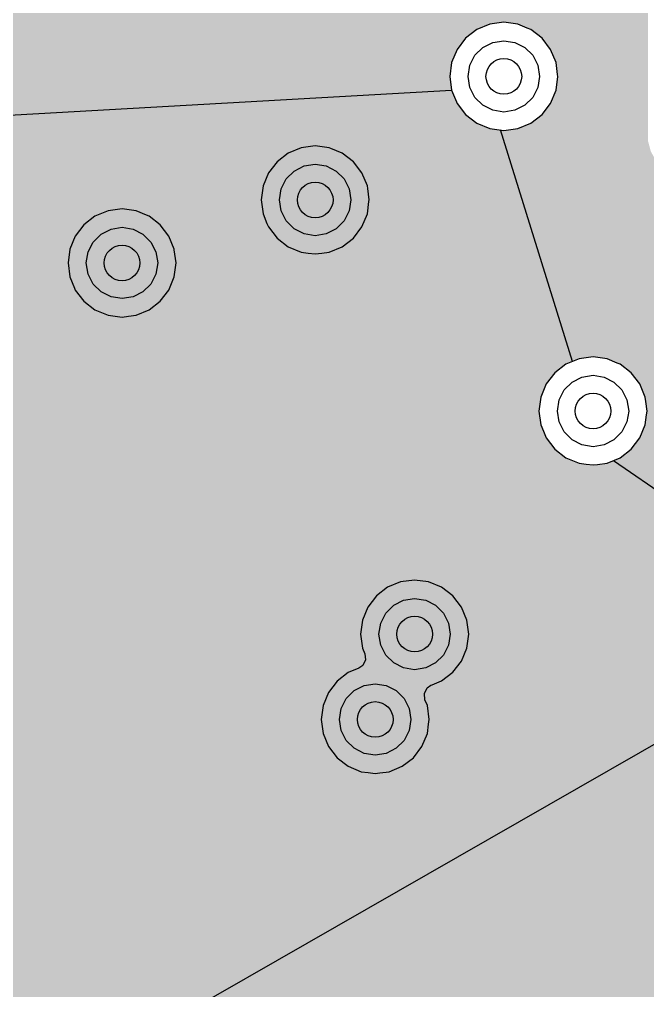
# Model space of a CAD drawing. Header units: millimetres. Extents: x -3894 to -3474, y -291 to 6.
# Drawn here: x -3789.21 to -3782.17, y -217.04 to -206.16 of the extents above; entities that cross this region are included whole.
import ezdxf

# ---------------------------------------------------------------- set-up
doc = ezdxf.new("R2010")
doc.units = ezdxf.units.MM
doc.layers.add('BLACK', color=7, linetype='Continuous')

msp = doc.modelspace()

# ---------------------------------------------------------------- hatches: boundary and pattern name
h = msp.add_hatch(color=256)
h.dxf.hatch_style = 1
h.paths.add_polyline_path([(-3775.597, -207.474), (-3775.597, -207.469), (-3775.579, -206.375), (-3775.579, -206.371), (-3775.599, -205.236), (-3775.599, -205.232), (-3775.658, -204.098), (-3775.658, -204.094), (-3775.756, -202.963), (-3775.756, -202.959), (-3775.893, -201.832), (-3775.894, -201.828), (-3776.069, -200.707), (-3776.07, -200.703), (-3776.284, -199.588), (-3776.285, -199.584), (-3776.537, -198.478), (-3776.539, -198.474), (-3776.829, -197.376), (-3776.83, -197.372), (-3776.932, -197.035), (-3777.159, -196.286), (-3777.16, -196.282), (-3777.343, -195.745), (-3782.65, -199.465), (-3781.343, -200.773), (-3780.045, -202.07), (-3780.039, -202.076), (-3779.975, -202.105), (-3779.906, -202.095), (-3779.853, -202.05), (-3779.834, -201.983), (-3779.834, -201.2), (-3779.822, -201.141), (-3779.778, -201.075), (-3779.711, -201.031), (-3779.653, -201.019), (-3779.653, -201.019), (-3778.613, -201.019), (-3778.613, -201.019), (-3778.555, -201.031), (-3778.555, -201.031), (-3778.488, -201.075), (-3778.444, -201.141), (-3778.444, -201.141), (-3778.433, -201.2), (-3778.433, -201.2), (-3778.433, -202.239), (-3778.433, -202.239), (-3778.444, -202.298), (-3778.488, -202.364), (-3778.538, -202.397), (-3778.575, -202.437), (-3778.593, -202.504), (-3778.571, -202.571), (-3778.508, -202.662), (-3778.448, -202.821), (-3778.427, -202.99), (-3778.448, -203.158), (-3778.508, -203.317), (-3778.605, -203.457), (-3778.689, -203.532), (-3778.725, -203.588), (-3778.726, -203.658), (-3778.689, -203.717), (-3778.605, -203.792), (-3778.508, -203.932), (-3778.448, -204.091), (-3778.427, -204.26), (-3778.448, -204.428), (-3778.508, -204.587), (-3778.605, -204.727), (-3778.689, -204.802), (-3778.725, -204.858), (-3778.726, -204.928), (-3778.689, -204.987), (-3778.605, -205.062), (-3778.556, -205.132), (-3778.508, -205.202), (-3778.451, -205.354), (-3778.448, -205.361), (-3778.427, -205.53), (-3778.448, -205.698), (-3778.508, -205.857), (-3778.605, -205.997), (-3778.689, -206.072), (-3778.725, -206.128), (-3778.726, -206.198), (-3778.689, -206.257), (-3778.605, -206.332), (-3778.558, -206.399), (-3778.531, -206.439), (-3778.508, -206.472), (-3778.487, -206.527), (-3778.451, -206.624), (-3778.448, -206.631), (-3778.427, -206.8), (-3778.448, -206.968), (-3778.508, -207.127), (-3778.605, -207.267), (-3778.689, -207.342), (-3778.725, -207.398), (-3778.726, -207.468), (-3778.689, -207.527), (-3778.605, -207.602), (-3778.565, -207.659), (-3778.515, -207.732), (-3778.508, -207.742), (-3778.47, -207.843), (-3778.451, -207.894), (-3778.448, -207.901), (-3778.427, -208.07), (-3778.448, -208.238), (-3778.508, -208.397), (-3778.605, -208.537), (-3778.689, -208.612), (-3778.725, -208.668), (-3778.726, -208.738), (-3778.689, -208.797), (-3778.605, -208.872), (-3778.572, -208.92), (-3778.531, -208.979), (-3778.508, -209.012), (-3778.448, -209.171), (-3778.427, -209.34), (-3778.448, -209.508), (-3778.508, -209.667), (-3778.605, -209.807), (-3778.689, -209.882), (-3778.725, -209.938), (-3778.726, -210.008), (-3778.689, -210.067), (-3778.605, -210.142), (-3778.508, -210.282), (-3778.448, -210.441), (-3778.427, -210.61), (-3778.448, -210.778), (-3778.508, -210.937), (-3778.605, -211.077), (-3778.689, -211.152), (-3778.725, -211.208), (-3778.726, -211.278), (-3778.689, -211.337), (-3778.605, -211.412), (-3778.508, -211.552), (-3778.448, -211.711), (-3778.427, -211.88), (-3778.448, -212.048), (-3778.508, -212.207), (-3778.605, -212.347), (-3778.689, -212.422), (-3778.725, -212.478), (-3778.726, -212.548), (-3778.689, -212.607), (-3778.605, -212.682), (-3778.508, -212.822), (-3778.482, -212.892), (-3778.458, -212.955), (-3778.448, -212.981), (-3778.427, -213.15), (-3778.448, -213.318), (-3778.508, -213.477), (-3778.605, -213.617), (-3778.732, -213.73), (-3778.883, -213.809), (-3779.048, -213.85), (-3779.218, -213.85), (-3779.383, -213.809), (-3779.534, -213.73), (-3779.569, -213.699), (-3779.661, -213.617), (-3779.755, -213.481), (-3779.758, -213.477), (-3779.818, -213.318), (-3779.839, -213.15), (-3779.818, -212.981), (-3789.535, -218.546), (-3789.595, -218.692), (-3789.691, -218.817), (-3789.817, -218.914), (-3789.963, -218.974), (-3790.067, -218.988), (-3790.12, -218.995), (-3778.622, -220.215), (-3778.18, -219.213), (-3778.178, -219.209), (-3777.769, -218.194), (-3777.768, -218.19), (-3777.393, -217.162), (-3777.391, -217.158), (-3777.051, -216.117), (-3777.049, -216.114), (-3776.744, -215.062), (-3776.743, -215.058), (-3776.472, -213.998), (-3776.471, -213.994), (-3776.236, -212.924), (-3776.235, -212.92), (-3776.036, -211.844), (-3776.035, -211.84), (-3775.872, -210.757), (-3775.871, -210.753), (-3775.744, -209.666), (-3775.743, -209.662), (-3775.652, -208.571), (-3775.652, -208.567)])
h = msp.add_hatch(color=256)
h.dxf.hatch_style = 1
h.paths.add_polyline_path([(-3782.161, -201.28), (-3782.164, -201.254), (-3782.197, -201.192), (-3784.381, -199.009), (-3784.402, -198.992), (-3784.469, -198.972), (-3794.131, -198.972), (-3797.153, -198.972), (-3797.162, -198.973), (-3797.227, -198.997), (-3797.269, -199.053), (-3797.274, -199.123), (-3797.241, -199.184), (-3795.825, -200.6), (-3795.126, -201.299), (-3794.463, -201.962), (-3794.442, -201.978), (-3794.375, -201.998), (-3793.418, -201.998), (-3793.365, -202.012), (-3793.327, -202.022), (-3793.315, -202.026), (-3793.303, -202.029), (-3793.267, -202.05), (-3793.2, -202.088), (-3792.402, -202.886), (-3790.242, -205.047), (-3790.029, -205.26), (-3789.998, -205.313), (-3789.969, -205.363), (-3789.939, -205.477), (-3789.939, -205.477), (-3789.939, -206.739), (-3789.938, -206.749), (-3789.919, -206.799), (-3789.913, -206.815), (-3789.865, -206.878), (-3789.804, -207.024), (-3789.804, -207.024), (-3789.784, -207.179), (-3789.783, -207.181), (-3789.794, -207.259), (-3784.364, -206.955), (-3784.385, -206.799), (-3784.364, -206.642), (-3784.364, -206.642), (-3784.304, -206.496), (-3784.207, -206.37), (-3784.082, -206.274), (-3783.936, -206.214), (-3783.936, -206.214), (-3783.779, -206.193), (-3783.622, -206.214), (-3783.622, -206.214), (-3783.516, -206.257), (-3783.476, -206.274), (-3783.351, -206.37), (-3783.255, -206.496), (-3783.194, -206.642), (-3783.176, -206.779), (-3783.173, -206.799), (-3783.194, -206.955), (-3783.255, -207.101), (-3783.351, -207.227), (-3783.476, -207.323), (-3783.622, -207.384), (-3783.727, -207.397), (-3783.779, -207.404), (-3783.818, -207.399), (-3783.009, -209.994), (-3782.936, -209.964), (-3782.936, -209.964), (-3782.779, -209.943), (-3782.622, -209.964), (-3782.622, -209.964), (-3782.508, -210.011), (-3782.476, -210.024), (-3782.351, -210.12), (-3782.255, -210.246), (-3782.194, -210.392), (-3782.188, -210.441), (-3782.173, -210.549), (-3782.179, -210.592), (-3782.194, -210.705), (-3782.255, -210.851), (-3782.351, -210.977), (-3782.476, -211.073), (-3782.549, -211.103), (-3779.818, -212.981), (-3779.758, -212.822), (-3779.661, -212.682), (-3779.577, -212.607), (-3779.541, -212.551), (-3779.54, -212.481), (-3779.577, -212.422), (-3779.661, -212.347), (-3779.758, -212.207), (-3779.818, -212.048), (-3779.839, -211.88), (-3779.818, -211.711), (-3779.758, -211.552), (-3779.661, -211.412), (-3779.577, -211.337), (-3779.541, -211.281), (-3779.54, -211.211), (-3779.577, -211.152), (-3779.661, -211.077), (-3779.758, -210.937), (-3779.818, -210.778), (-3779.839, -210.61), (-3779.818, -210.441), (-3779.758, -210.282), (-3779.661, -210.142), (-3779.577, -210.067), (-3779.541, -210.011), (-3779.54, -209.941), (-3779.577, -209.882), (-3779.646, -209.821), (-3779.661, -209.81), (-3779.728, -209.79), (-3779.899, -209.79), (-3780.014, -209.759), (-3780.117, -209.7), (-3782.071, -207.746), (-3782.13, -207.643), (-3782.139, -207.609), (-3782.155, -207.55), (-3782.161, -207.528)])
h = msp.add_hatch(color=256)
h.dxf.hatch_style = 1
h.paths.add_polyline_path([(-3779.818, -212.981), (-3782.549, -211.103), (-3782.622, -211.134), (-3782.727, -211.147), (-3782.779, -211.154), (-3782.857, -211.144), (-3782.936, -211.134), (-3783.082, -211.073), (-3783.207, -210.977), (-3783.304, -210.851), (-3783.336, -210.774), (-3783.364, -210.705), (-3783.364, -210.705), (-3783.385, -210.549), (-3783.364, -210.392), (-3783.364, -210.392), (-3783.304, -210.246), (-3783.207, -210.12), (-3783.082, -210.024), (-3783.009, -209.994), (-3783.818, -207.399), (-3783.857, -207.394), (-3783.936, -207.384), (-3784.082, -207.323), (-3784.207, -207.227), (-3784.304, -207.101), (-3784.311, -207.083), (-3784.364, -206.955), (-3784.364, -206.955), (-3789.794, -207.259), (-3789.804, -207.337), (-3789.865, -207.483), (-3789.961, -207.609), (-3790.086, -207.705), (-3790.232, -207.766), (-3790.296, -207.774), (-3790.389, -207.786), (-3790.482, -207.774), (-3790.546, -207.766), (-3790.692, -207.705), (-3790.755, -207.657), (-3802.758, -216.168), (-3802.754, -216.198), (-3802.737, -216.325), (-3802.758, -216.481), (-3802.819, -216.627), (-3802.915, -216.753), (-3803.04, -216.849), (-3803.186, -216.91), (-3802.323, -219.601), (-3800.397, -218.803), (-3800.437, -218.705), (-3800.437, -218.705), (-3800.458, -218.549), (-3800.437, -218.392), (-3800.437, -218.392), (-3800.377, -218.246), (-3800.28, -218.12), (-3800.155, -218.024), (-3800.009, -217.964), (-3800.009, -217.964), (-3799.852, -217.943), (-3799.695, -217.964), (-3799.695, -217.964), (-3799.554, -218.022), (-3799.549, -218.024), (-3799.424, -218.12), (-3799.328, -218.246), (-3799.268, -218.389), (-3799.267, -218.392), (-3799.247, -218.546), (-3799.246, -218.549), (-3799.267, -218.705), (-3799.328, -218.851), (-3799.424, -218.977), (-3799.549, -219.073), (-3799.695, -219.134), (-3799.8, -219.147), (-3799.852, -219.154), (-3799.93, -219.144), (-3800.009, -219.134), (-3800.109, -219.092), (-3792.324, -226.916), (-3790.12, -218.995), (-3790.198, -218.984), (-3790.276, -218.974), (-3790.422, -218.914), (-3790.548, -218.817), (-3790.644, -218.692), (-3790.705, -218.546), (-3790.705, -218.546), (-3790.725, -218.389), (-3790.705, -218.232), (-3790.705, -218.232), (-3790.644, -218.086), (-3790.548, -217.961), (-3790.422, -217.865), (-3790.276, -217.804), (-3790.276, -217.804), (-3790.12, -217.783), (-3789.963, -217.804), (-3789.963, -217.804), (-3789.817, -217.865), (-3789.691, -217.961), (-3789.595, -218.086), (-3789.535, -218.232), (-3789.535, -218.232), (-3789.514, -218.389), (-3789.521, -218.441), (-3789.535, -218.546)])

# ---------------------------------------------------------------- linework, layer by layer
for p, q in [((-3789.794, -207.259), (-3784.364, -206.955)), ((-3783.009, -209.994), (-3783.818, -207.399)), ((-3782.549, -211.103), (-3779.818, -212.981)), ((-3779.818, -212.981), (-3789.535, -218.546))]:
    msp.add_line(p, q)
at = {"layer": 'BLACK', "linetype": 'Continuous'}
for p, q in [((-3783.936, -206.214), (-3784.082, -206.274)), ((-3783.779, -206.193), (-3783.936, -206.214)), ((-3783.936, -206.214), (-3783.936, -206.214)), ((-3783.622, -206.214), (-3783.779, -206.193)), ((-3783.779, -206.193), (-3783.779, -206.193)), ((-3783.516, -206.257), (-3783.622, -206.214)), ((-3783.622, -206.214), (-3783.622, -206.214)), ((-3784.082, -206.274), (-3784.207, -206.37)), ((-3783.476, -206.274), (-3783.516, -206.257)), ((-3783.351, -206.37), (-3783.476, -206.274)), ((-3784.207, -206.37), (-3784.304, -206.496)), ((-3784.014, -206.475), (-3783.903, -206.418)), ((-3783.903, -206.418), (-3783.779, -206.399)), ((-3783.779, -206.399), (-3783.655, -206.418)), ((-3783.655, -206.418), (-3783.544, -206.475)), ((-3783.255, -206.496), (-3783.351, -206.37)), ((-3784.304, -206.496), (-3784.364, -206.642)), ((-3784.159, -206.675), (-3784.103, -206.563)), ((-3784.103, -206.563), (-3784.014, -206.475)), ((-3783.544, -206.475), (-3783.455, -206.563)), ((-3783.455, -206.563), (-3783.399, -206.675)), ((-3783.194, -206.642), (-3783.255, -206.496)), ((-3784.364, -206.642), (-3784.385, -206.799)), ((-3784.364, -206.642), (-3784.364, -206.642)), ((-3784.179, -206.799), (-3784.159, -206.675)), ((-3783.399, -206.675), (-3783.379, -206.799)), ((-3783.176, -206.779), (-3783.194, -206.642)), ((-3783.194, -206.642), (-3783.194, -206.642)), ((-3783.173, -206.799), (-3783.176, -206.779)), ((-3784.385, -206.799), (-3784.364, -206.955)), ((-3784.385, -206.799), (-3784.385, -206.799)), ((-3784.159, -206.922), (-3784.179, -206.799)), ((-3783.379, -206.799), (-3783.399, -206.922)), ((-3783.194, -206.955), (-3783.173, -206.799)), ((-3784.364, -206.955), (-3784.364, -206.955)), ((-3784.364, -206.955), (-3784.311, -207.083)), ((-3784.103, -207.034), (-3784.159, -206.922)), ((-3783.399, -206.922), (-3783.455, -207.034)), ((-3783.255, -207.101), (-3783.194, -206.955)), ((-3784.311, -207.083), (-3784.304, -207.101)), ((-3784.304, -207.101), (-3784.207, -207.227)), ((-3784.014, -207.122), (-3784.103, -207.034)), ((-3783.455, -207.034), (-3783.544, -207.122)), ((-3783.351, -207.227), (-3783.255, -207.101)), ((-3783.903, -207.179), (-3784.014, -207.122)), ((-3783.779, -207.199), (-3783.903, -207.179)), ((-3783.655, -207.179), (-3783.779, -207.199)), ((-3783.544, -207.122), (-3783.655, -207.179)), ((-3784.207, -207.227), (-3784.082, -207.323)), ((-3784.082, -207.323), (-3783.936, -207.384)), ((-3783.622, -207.384), (-3783.476, -207.323)), ((-3783.476, -207.323), (-3783.351, -207.227)), ((-3783.936, -207.384), (-3783.857, -207.394)), ((-3783.857, -207.394), (-3783.779, -207.404)), ((-3783.779, -207.404), (-3783.727, -207.397)), ((-3783.779, -207.404), (-3783.779, -207.404)), ((-3783.779, -207.404), (-3783.779, -207.404)), ((-3783.727, -207.397), (-3783.622, -207.384)), ((-3786.051, -207.599), (-3786.197, -207.659)), ((-3785.894, -207.578), (-3786.051, -207.599)), ((-3786.051, -207.599), (-3786.051, -207.599)), ((-3785.737, -207.599), (-3785.894, -207.578)), ((-3785.894, -207.578), (-3785.894, -207.578)), ((-3785.717, -207.607), (-3785.737, -207.599)), ((-3785.737, -207.599), (-3785.737, -207.599)), ((-3785.591, -207.659), (-3785.717, -207.607)), ((-3786.322, -207.755), (-3786.419, -207.881)), ((-3786.197, -207.659), (-3786.322, -207.755)), ((-3785.466, -207.755), (-3785.591, -207.659)), ((-3785.37, -207.881), (-3785.466, -207.755)), ((-3786.218, -207.948), (-3786.129, -207.86)), ((-3786.129, -207.86), (-3786.018, -207.803)), ((-3786.018, -207.803), (-3785.894, -207.784)), ((-3785.894, -207.784), (-3785.77, -207.803)), ((-3785.77, -207.803), (-3785.659, -207.86)), ((-3785.659, -207.86), (-3785.57, -207.948)), ((-3786.419, -207.881), (-3786.479, -208.027)), ((-3786.274, -208.06), (-3786.218, -207.948)), ((-3785.57, -207.948), (-3785.514, -208.06)), ((-3785.309, -208.027), (-3785.37, -207.881)), ((-3786.479, -208.027), (-3786.5, -208.184)), ((-3786.479, -208.027), (-3786.479, -208.027)), ((-3786.294, -208.184), (-3786.274, -208.06)), ((-3785.514, -208.06), (-3785.494, -208.184)), ((-3785.305, -208.056), (-3785.309, -208.027)), ((-3785.288, -208.184), (-3785.305, -208.056)), ((-3786.5, -208.184), (-3786.479, -208.34)), ((-3786.5, -208.184), (-3786.5, -208.184)), ((-3786.274, -208.307), (-3786.294, -208.184)), ((-3785.494, -208.184), (-3785.514, -208.307)), ((-3785.291, -208.201), (-3785.288, -208.184)), ((-3785.288, -208.184), (-3785.288, -208.184)), ((-3788.216, -208.305), (-3788.363, -208.366)), ((-3788.06, -208.285), (-3788.216, -208.305)), ((-3788.216, -208.305), (-3788.216, -208.305)), ((-3787.903, -208.305), (-3788.06, -208.285)), ((-3788.06, -208.285), (-3788.06, -208.285)), ((-3787.787, -208.353), (-3787.903, -208.305)), ((-3787.903, -208.305), (-3787.903, -208.305)), ((-3786.218, -208.419), (-3786.274, -208.307)), ((-3785.514, -208.307), (-3785.57, -208.419)), ((-3785.309, -208.34), (-3785.291, -208.201)), ((-3788.363, -208.366), (-3788.488, -208.462)), ((-3787.757, -208.366), (-3787.787, -208.353)), ((-3787.631, -208.462), (-3787.757, -208.366)), ((-3786.479, -208.34), (-3786.479, -208.34)), ((-3786.479, -208.34), (-3786.435, -208.446)), ((-3785.37, -208.486), (-3785.309, -208.34)), ((-3788.488, -208.462), (-3788.584, -208.588)), ((-3788.295, -208.567), (-3788.183, -208.51)), ((-3788.183, -208.51), (-3788.06, -208.49)), ((-3788.06, -208.49), (-3787.936, -208.51)), ((-3787.936, -208.51), (-3787.825, -208.567)), ((-3787.535, -208.588), (-3787.631, -208.462)), ((-3786.435, -208.446), (-3786.419, -208.486)), ((-3786.419, -208.486), (-3786.322, -208.612)), ((-3786.129, -208.507), (-3786.218, -208.419)), ((-3786.018, -208.564), (-3786.129, -208.507)), ((-3785.659, -208.507), (-3785.77, -208.564)), ((-3785.57, -208.419), (-3785.659, -208.507)), ((-3785.466, -208.612), (-3785.37, -208.486)), ((-3788.584, -208.588), (-3788.645, -208.734)), ((-3788.383, -208.655), (-3788.295, -208.567)), ((-3787.825, -208.567), (-3787.736, -208.655)), ((-3787.475, -208.734), (-3787.535, -208.588)), ((-3786.322, -208.612), (-3786.197, -208.708)), ((-3785.894, -208.584), (-3786.018, -208.564)), ((-3785.77, -208.564), (-3785.894, -208.584)), ((-3785.591, -208.708), (-3785.466, -208.612)), ((-3788.645, -208.734), (-3788.665, -208.89)), ((-3788.645, -208.734), (-3788.645, -208.734)), ((-3788.44, -208.767), (-3788.383, -208.655)), ((-3787.736, -208.655), (-3787.679, -208.767)), ((-3787.474, -208.742), (-3787.475, -208.734)), ((-3787.454, -208.89), (-3787.474, -208.742)), ((-3786.197, -208.708), (-3786.051, -208.769)), ((-3785.737, -208.769), (-3785.591, -208.708)), ((-3788.46, -208.89), (-3788.44, -208.767)), ((-3787.679, -208.767), (-3787.66, -208.89)), ((-3786.051, -208.769), (-3785.972, -208.779)), ((-3785.972, -208.779), (-3785.894, -208.789)), ((-3785.894, -208.789), (-3785.819, -208.779)), ((-3785.894, -208.789), (-3785.894, -208.789)), ((-3785.894, -208.789), (-3785.894, -208.789)), ((-3785.819, -208.779), (-3785.737, -208.769)), ((-3788.665, -208.89), (-3788.645, -209.047)), ((-3788.665, -208.89), (-3788.665, -208.89)), ((-3788.44, -209.014), (-3788.46, -208.89)), ((-3787.66, -208.89), (-3787.679, -209.014)), ((-3787.475, -209.047), (-3787.454, -208.89)), ((-3787.454, -208.89), (-3787.454, -208.89)), ((-3788.645, -209.047), (-3788.645, -209.047)), ((-3788.645, -209.047), (-3788.594, -209.171)), ((-3788.383, -209.126), (-3788.44, -209.014)), ((-3787.679, -209.014), (-3787.736, -209.126)), ((-3787.535, -209.193), (-3787.475, -209.047)), ((-3788.594, -209.171), (-3788.584, -209.193)), ((-3788.295, -209.214), (-3788.383, -209.126)), ((-3787.736, -209.126), (-3787.825, -209.214)), ((-3788.584, -209.193), (-3788.488, -209.319)), ((-3788.183, -209.271), (-3788.295, -209.214)), ((-3788.06, -209.29), (-3788.183, -209.271)), ((-3787.936, -209.271), (-3788.06, -209.29)), ((-3787.825, -209.214), (-3787.936, -209.271)), ((-3787.631, -209.319), (-3787.535, -209.193)), ((-3788.488, -209.319), (-3788.363, -209.415)), ((-3787.757, -209.415), (-3787.631, -209.319)), ((-3788.363, -209.415), (-3788.216, -209.476)), ((-3788.216, -209.476), (-3788.138, -209.486)), ((-3788.138, -209.486), (-3788.06, -209.496)), ((-3788.06, -209.496), (-3787.987, -209.487)), ((-3788.06, -209.496), (-3788.06, -209.496)), ((-3788.06, -209.496), (-3788.06, -209.496)), ((-3787.987, -209.487), (-3787.903, -209.476)), ((-3787.903, -209.476), (-3787.757, -209.415)), ((-3783.082, -210.024), (-3783.207, -210.12)), ((-3782.936, -209.964), (-3783.082, -210.024)), ((-3782.779, -209.943), (-3782.936, -209.964)), ((-3782.936, -209.964), (-3782.936, -209.964)), ((-3782.622, -209.964), (-3782.779, -209.943)), ((-3782.779, -209.943), (-3782.779, -209.943)), ((-3782.508, -210.011), (-3782.622, -209.964)), ((-3782.622, -209.964), (-3782.622, -209.964)), ((-3782.476, -210.024), (-3782.508, -210.011)), ((-3782.351, -210.12), (-3782.476, -210.024)), ((-3783.207, -210.12), (-3783.304, -210.246)), ((-3782.903, -210.168), (-3782.779, -210.149)), ((-3782.779, -210.149), (-3782.655, -210.168)), ((-3782.255, -210.246), (-3782.351, -210.12)), ((-3783.304, -210.246), (-3783.364, -210.392)), ((-3783.103, -210.313), (-3783.014, -210.225)), ((-3783.014, -210.225), (-3782.903, -210.168)), ((-3782.655, -210.168), (-3782.544, -210.225)), ((-3782.544, -210.225), (-3782.455, -210.313)), ((-3782.194, -210.392), (-3782.255, -210.246)), ((-3783.159, -210.425), (-3783.103, -210.313)), ((-3782.455, -210.313), (-3782.399, -210.425)), ((-3783.364, -210.392), (-3783.385, -210.549)), ((-3783.364, -210.392), (-3783.364, -210.392)), ((-3783.179, -210.549), (-3783.159, -210.425)), ((-3782.399, -210.425), (-3782.379, -210.549)), ((-3782.188, -210.441), (-3782.194, -210.392)), ((-3782.173, -210.549), (-3782.188, -210.441)), ((-3783.385, -210.549), (-3783.385, -210.549)), ((-3783.385, -210.549), (-3783.364, -210.705)), ((-3783.159, -210.672), (-3783.179, -210.549)), ((-3782.379, -210.549), (-3782.399, -210.672)), ((-3782.194, -210.705), (-3782.179, -210.592)), ((-3782.179, -210.592), (-3782.173, -210.549)), ((-3782.173, -210.549), (-3782.173, -210.549)), ((-3783.103, -210.784), (-3783.159, -210.672)), ((-3782.399, -210.672), (-3782.455, -210.784)), ((-3783.364, -210.705), (-3783.364, -210.705)), ((-3783.364, -210.705), (-3783.336, -210.774)), ((-3783.336, -210.774), (-3783.304, -210.851)), ((-3783.014, -210.872), (-3783.103, -210.784)), ((-3782.455, -210.784), (-3782.544, -210.872)), ((-3782.255, -210.851), (-3782.194, -210.705)), ((-3783.304, -210.851), (-3783.207, -210.977)), ((-3782.903, -210.929), (-3783.014, -210.872)), ((-3782.544, -210.872), (-3782.655, -210.929)), ((-3782.351, -210.977), (-3782.255, -210.851)), ((-3783.207, -210.977), (-3783.082, -211.073)), ((-3782.779, -210.949), (-3782.903, -210.929)), ((-3782.655, -210.929), (-3782.779, -210.949)), ((-3782.476, -211.073), (-3782.351, -210.977)), ((-3783.082, -211.073), (-3782.936, -211.134)), ((-3782.936, -211.134), (-3782.857, -211.144)), ((-3782.727, -211.147), (-3782.622, -211.134)), ((-3782.622, -211.134), (-3782.476, -211.073)), ((-3782.857, -211.144), (-3782.779, -211.154)), ((-3782.779, -211.154), (-3782.727, -211.147)), ((-3782.779, -211.154), (-3782.779, -211.154)), ((-3782.779, -211.154), (-3782.779, -211.154)), ((-3784.779, -212.443), (-3784.936, -212.464)), ((-3784.622, -212.464), (-3784.779, -212.443)), ((-3784.779, -212.443), (-3784.779, -212.443)), ((-3785.082, -212.524), (-3785.207, -212.62)), ((-3784.936, -212.464), (-3785.082, -212.524)), ((-3784.936, -212.464), (-3784.936, -212.464)), ((-3784.476, -212.524), (-3784.622, -212.464)), ((-3784.622, -212.464), (-3784.622, -212.464)), ((-3784.351, -212.62), (-3784.476, -212.524)), ((-3785.207, -212.62), (-3785.304, -212.746)), ((-3784.903, -212.668), (-3784.779, -212.649)), ((-3784.779, -212.649), (-3784.655, -212.668)), ((-3784.255, -212.746), (-3784.351, -212.62)), ((-3785.304, -212.746), (-3785.364, -212.892)), ((-3785.103, -212.813), (-3785.014, -212.725)), ((-3785.014, -212.725), (-3784.903, -212.668)), ((-3784.655, -212.668), (-3784.544, -212.725)), ((-3784.544, -212.725), (-3784.455, -212.813)), ((-3784.194, -212.892), (-3784.255, -212.746)), ((-3785.159, -212.925), (-3785.103, -212.813)), ((-3784.455, -212.813), (-3784.399, -212.925)), ((-3785.364, -212.892), (-3785.385, -213.049)), ((-3785.364, -212.892), (-3785.364, -212.892)), ((-3785.179, -213.049), (-3785.159, -212.925)), ((-3784.399, -212.925), (-3784.379, -213.049)), ((-3784.18, -212.996), (-3784.194, -212.892)), ((-3784.194, -212.892), (-3784.194, -212.892)), ((-3785.385, -213.049), (-3785.385, -213.049)), ((-3785.385, -213.049), (-3785.364, -213.205)), ((-3785.159, -213.172), (-3785.179, -213.049)), ((-3784.379, -213.049), (-3784.399, -213.172)), ((-3784.194, -213.205), (-3784.173, -213.049)), ((-3784.173, -213.049), (-3784.18, -212.996)), ((-3785.364, -213.205), (-3785.337, -213.27)), ((-3785.103, -213.284), (-3785.159, -213.172)), ((-3784.399, -213.172), (-3784.455, -213.284)), ((-3784.255, -213.351), (-3784.194, -213.205)), ((-3785.337, -213.27), (-3785.33, -213.339)), ((-3785.014, -213.372), (-3785.103, -213.284)), ((-3784.455, -213.284), (-3784.544, -213.372)), ((-3785.361, -213.402), (-3785.405, -213.432)), ((-3785.33, -213.339), (-3785.361, -213.402)), ((-3784.903, -213.429), (-3785.014, -213.372)), ((-3784.544, -213.372), (-3784.655, -213.429)), ((-3784.351, -213.477), (-3784.255, -213.351)), ((-3785.524, -213.481), (-3785.649, -213.577)), ((-3785.405, -213.432), (-3785.524, -213.481)), ((-3784.779, -213.449), (-3784.903, -213.429)), ((-3784.655, -213.429), (-3784.779, -213.449)), ((-3784.476, -213.573), (-3784.351, -213.477)), ((-3785.649, -213.577), (-3785.746, -213.703)), ((-3785.456, -213.682), (-3785.345, -213.625)), ((-3785.345, -213.625), (-3785.221, -213.606)), ((-3785.221, -213.606), (-3785.097, -213.625)), ((-3785.097, -213.625), (-3784.986, -213.682)), ((-3784.639, -213.653), (-3784.596, -213.623)), ((-3784.596, -213.623), (-3784.583, -213.617)), ((-3784.583, -213.617), (-3784.476, -213.573)), ((-3785.746, -213.703), (-3785.806, -213.849)), ((-3785.545, -213.771), (-3785.456, -213.682)), ((-3784.986, -213.682), (-3784.897, -213.771)), ((-3784.67, -213.715), (-3784.639, -213.653)), ((-3784.663, -213.785), (-3784.67, -213.715)), ((-3785.806, -213.849), (-3785.827, -214.006)), ((-3785.806, -213.849), (-3785.806, -213.849)), ((-3785.602, -213.882), (-3785.545, -213.771)), ((-3784.897, -213.771), (-3784.841, -213.882)), ((-3784.636, -213.849), (-3784.663, -213.785)), ((-3784.615, -214.006), (-3784.636, -213.849)), ((-3784.636, -213.849), (-3784.636, -213.849)), ((-3785.621, -214.006), (-3785.602, -213.882)), ((-3784.841, -213.882), (-3784.821, -214.006)), ((-3785.827, -214.006), (-3785.827, -214.006)), ((-3785.827, -214.006), (-3785.806, -214.163)), ((-3785.602, -214.129), (-3785.621, -214.006)), ((-3784.821, -214.006), (-3784.841, -214.129)), ((-3784.636, -214.163), (-3784.622, -214.058)), ((-3784.622, -214.058), (-3784.615, -214.006)), ((-3784.615, -214.006), (-3784.615, -214.006)), ((-3785.806, -214.163), (-3785.806, -214.163)), ((-3785.806, -214.163), (-3785.746, -214.309)), ((-3785.545, -214.241), (-3785.602, -214.129)), ((-3784.841, -214.129), (-3784.897, -214.241)), ((-3784.697, -214.309), (-3784.636, -214.163)), ((-3785.456, -214.329), (-3785.545, -214.241)), ((-3784.897, -214.241), (-3784.986, -214.329)), ((-3785.746, -214.309), (-3785.649, -214.434)), ((-3785.345, -214.386), (-3785.456, -214.329)), ((-3785.221, -214.406), (-3785.345, -214.386)), ((-3785.097, -214.386), (-3785.221, -214.406)), ((-3784.986, -214.329), (-3785.097, -214.386)), ((-3784.793, -214.434), (-3784.697, -214.309)), ((-3785.649, -214.434), (-3785.524, -214.53)), ((-3784.918, -214.53), (-3784.793, -214.434)), ((-3785.524, -214.53), (-3785.378, -214.591)), ((-3785.378, -214.591), (-3785.299, -214.601)), ((-3785.299, -214.601), (-3785.221, -214.611)), ((-3785.221, -214.611), (-3785.169, -214.605)), ((-3785.221, -214.611), (-3785.221, -214.611)), ((-3785.221, -214.611), (-3785.221, -214.611)), ((-3785.169, -214.605), (-3785.064, -214.591)), ((-3785.064, -214.591), (-3784.918, -214.53))]:
    msp.add_line(p, q, dxfattribs=at)
at = {"layer": 'BLACK'}
for centre in [(-3783.779, -206.799), (-3785.894, -208.184), (-3788.06, -208.89), (-3782.779, -210.549), (-3784.779, -213.049), (-3785.221, -214.006)]:
    msp.add_circle(centre, 0.2, dxfattribs=at)
for start, end in [(0, 180), (310.393, 360)]:
    msp.add_arc((-3808.579, -206.373), 33.5, start, end, dxfattribs=at)

doc.saveas('drawing.dxf')
